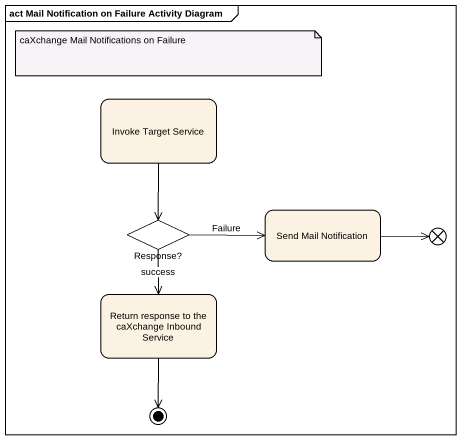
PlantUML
@startuml
mainframe act Mail Notification on Failure Activity Diagram
hide empty description
state "Invoke Target Service" as Invoke_Target_Service
state "Response?" as Response <<choice>>
state "Send Mail Notification" as Send_Mail_Notification
state flowfinal1 <<end>>
state "Return response to the caXchange Inbound Service" as Return_response_to_the
Invoke_Target_Service --> Response
Response -right-> Send_Mail_Notification : Failure
Response --> Return_response_to_the : success
Send_Mail_Notification -right-> flowfinal1
Return_response_to_the --> [*]
note as N1
  caXchange Mail Notifications on Failure
end note
@enduml
